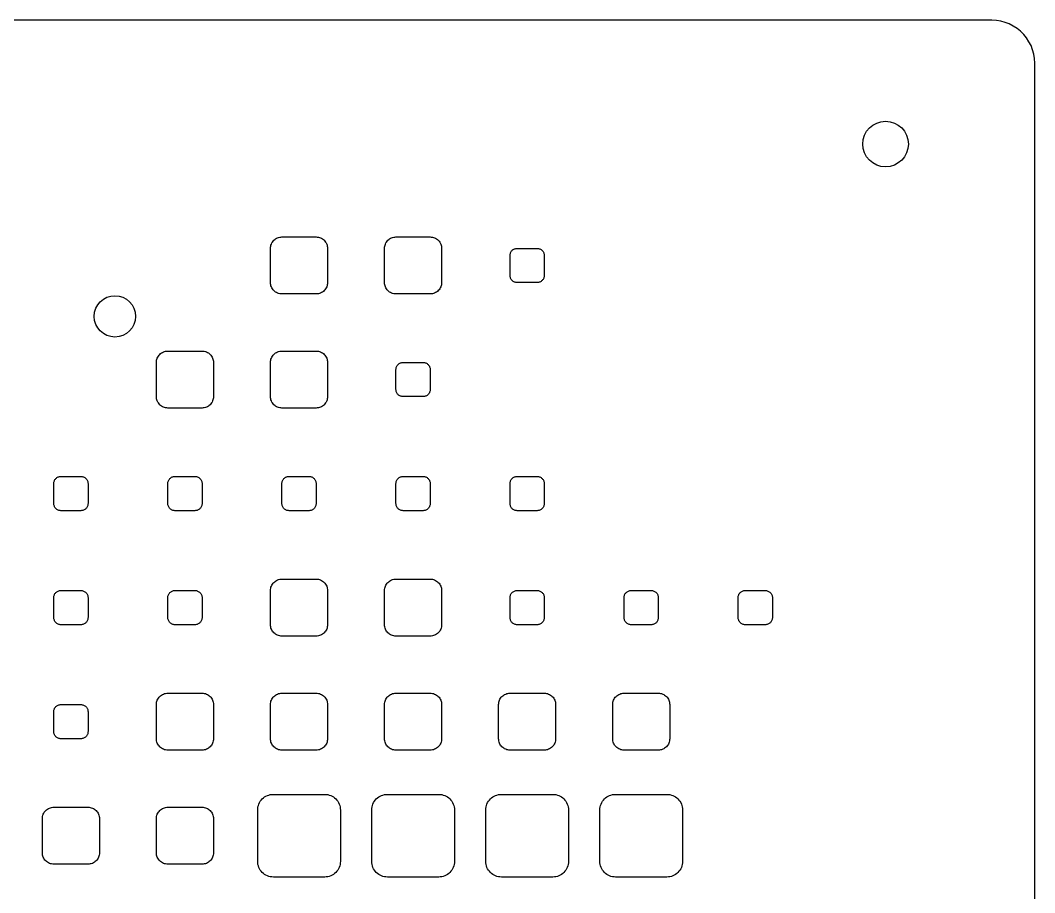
# Model space of a CAD drawing. Header units: millimetres. Extents: x 0 to 324, y -43 to 122.
# Drawn here: x 252.8 to 324, y 61.2 to 122.4 of the extents above; entities that cross this region are included whole.
import ezdxf

# ---------------------------------------------------------------- set-up
doc = ezdxf.new("R2010")
doc.units = ezdxf.units.MM
doc.layers.add('CUT', color=7, linetype='Continuous')

msp = doc.modelspace()

# ---------------------------------------------------------------- linework, layer by layer
at = {"layer": 'CUT'}
msp.add_lwpolyline([(324, 3), (324, 119.4), (323.984, 119.714), (323.934, 120.024), (323.853, 120.327), (323.741, 120.62), (323.598, 120.9), (323.427, 121.163), (323.229, 121.407), (323.007, 121.629), (322.763, 121.827), (322.5, 121.998), (322.22, 122.141), (321.927, 122.253), (321.624, 122.334), (321.314, 122.384), (321, 122.4), (121.821, 122.4)], dxfattribs=at)
for points in [[(273.6, 103.2), (271.2, 103.2), (271.122, 103.204), (271.044, 103.215), (270.968, 103.234), (270.894, 103.261), (270.823, 103.294), (270.756, 103.335), (270.692, 103.382), (270.634, 103.434), (270.582, 103.492), (270.535, 103.556), (270.494, 103.623), (270.461, 103.694), (270.434, 103.768), (270.415, 103.844), (270.404, 103.922), (270.4, 104), (270.4, 106.4), (270.404, 106.478), (270.415, 106.556), (270.434, 106.632), (270.461, 106.706), (270.494, 106.777), (270.535, 106.844), (270.582, 106.908), (270.634, 106.966), (270.692, 107.018), (270.756, 107.065), (270.823, 107.106), (270.894, 107.139), (270.968, 107.166), (271.044, 107.185), (271.122, 107.196), (271.2, 107.2), (273.6, 107.2), (273.678, 107.196), (273.756, 107.185), (273.832, 107.166), (273.906, 107.139), (273.977, 107.106), (274.044, 107.065), (274.108, 107.018), (274.166, 106.966), (274.218, 106.908), (274.265, 106.844), (274.306, 106.777), (274.339, 106.706), (274.366, 106.632), (274.385, 106.556), (274.396, 106.478), (274.4, 106.4), (274.4, 104), (274.396, 103.922), (274.385, 103.844), (274.366, 103.768), (274.339, 103.694), (274.306, 103.623), (274.265, 103.556), (274.218, 103.492), (274.166, 103.434), (274.108, 103.382), (274.044, 103.335), (273.977, 103.294), (273.906, 103.261), (273.832, 103.234), (273.756, 103.215), (273.678, 103.204)], [(281.6, 103.2), (279.2, 103.2), (279.122, 103.204), (279.044, 103.215), (278.968, 103.234), (278.894, 103.261), (278.823, 103.294), (278.756, 103.335), (278.692, 103.382), (278.634, 103.434), (278.582, 103.492), (278.535, 103.556), (278.494, 103.623), (278.461, 103.694), (278.434, 103.768), (278.415, 103.844), (278.404, 103.922), (278.4, 104), (278.4, 106.4), (278.404, 106.478), (278.415, 106.556), (278.434, 106.632), (278.461, 106.706), (278.494, 106.777), (278.535, 106.844), (278.582, 106.908), (278.634, 106.966), (278.692, 107.018), (278.756, 107.065), (278.823, 107.106), (278.894, 107.139), (278.968, 107.166), (279.044, 107.185), (279.122, 107.196), (279.2, 107.2), (281.6, 107.2), (281.678, 107.196), (281.756, 107.185), (281.832, 107.166), (281.906, 107.139), (281.977, 107.106), (282.044, 107.065), (282.108, 107.018), (282.166, 106.966), (282.218, 106.908), (282.265, 106.844), (282.306, 106.777), (282.339, 106.706), (282.366, 106.632), (282.385, 106.556), (282.396, 106.478), (282.4, 106.4), (282.4, 104), (282.396, 103.922), (282.385, 103.844), (282.366, 103.768), (282.339, 103.694), (282.306, 103.623), (282.265, 103.556), (282.218, 103.492), (282.166, 103.434), (282.108, 103.382), (282.044, 103.335), (281.977, 103.294), (281.906, 103.261), (281.832, 103.234), (281.756, 103.215), (281.678, 103.204)], [(289.1, 104), (287.7, 104), (287.651, 104.002), (287.602, 104.01), (287.555, 104.022), (287.509, 104.038), (287.464, 104.059), (287.422, 104.084), (287.383, 104.113), (287.346, 104.146), (287.313, 104.183), (287.284, 104.222), (287.259, 104.264), (287.238, 104.309), (287.222, 104.355), (287.21, 104.402), (287.202, 104.451), (287.2, 104.5), (287.2, 105.9), (287.202, 105.949), (287.21, 105.998), (287.222, 106.045), (287.238, 106.091), (287.259, 106.136), (287.284, 106.178), (287.313, 106.217), (287.346, 106.254), (287.383, 106.287), (287.422, 106.316), (287.464, 106.341), (287.509, 106.362), (287.555, 106.378), (287.602, 106.39), (287.651, 106.398), (287.7, 106.4), (289.1, 106.4), (289.149, 106.398), (289.198, 106.39), (289.245, 106.378), (289.291, 106.362), (289.336, 106.341), (289.378, 106.316), (289.417, 106.287), (289.454, 106.254), (289.487, 106.217), (289.516, 106.178), (289.541, 106.136), (289.562, 106.091), (289.578, 106.045), (289.59, 105.998), (289.598, 105.949), (289.6, 105.9), (289.6, 104.5), (289.598, 104.451), (289.59, 104.402), (289.578, 104.355), (289.562, 104.309), (289.541, 104.264), (289.516, 104.222), (289.487, 104.183), (289.454, 104.146), (289.417, 104.113), (289.378, 104.084), (289.336, 104.059), (289.291, 104.038), (289.245, 104.022), (289.198, 104.01), (289.149, 104.002)], [(265.6, 95.2), (263.2, 95.2), (263.122, 95.204), (263.044, 95.215), (262.968, 95.234), (262.894, 95.261), (262.823, 95.294), (262.756, 95.335), (262.692, 95.382), (262.634, 95.434), (262.582, 95.492), (262.535, 95.556), (262.494, 95.623), (262.461, 95.694), (262.434, 95.768), (262.415, 95.844), (262.404, 95.922), (262.4, 96), (262.4, 98.4), (262.404, 98.478), (262.415, 98.556), (262.434, 98.632), (262.461, 98.706), (262.494, 98.777), (262.535, 98.844), (262.582, 98.908), (262.634, 98.966), (262.692, 99.018), (262.756, 99.065), (262.823, 99.106), (262.894, 99.139), (262.968, 99.166), (263.044, 99.185), (263.122, 99.196), (263.2, 99.2), (265.6, 99.2), (265.678, 99.196), (265.756, 99.185), (265.832, 99.166), (265.906, 99.139), (265.977, 99.106), (266.044, 99.065), (266.108, 99.018), (266.166, 98.966), (266.218, 98.908), (266.265, 98.844), (266.306, 98.777), (266.339, 98.706), (266.366, 98.632), (266.385, 98.556), (266.396, 98.478), (266.4, 98.4), (266.4, 96), (266.396, 95.922), (266.385, 95.844), (266.366, 95.768), (266.339, 95.694), (266.306, 95.623), (266.265, 95.556), (266.218, 95.492), (266.166, 95.434), (266.108, 95.382), (266.044, 95.335), (265.977, 95.294), (265.906, 95.261), (265.832, 95.234), (265.756, 95.215), (265.678, 95.204)], [(273.6, 95.2), (271.2, 95.2), (271.122, 95.204), (271.044, 95.215), (270.968, 95.234), (270.894, 95.261), (270.823, 95.294), (270.756, 95.335), (270.692, 95.382), (270.634, 95.434), (270.582, 95.492), (270.535, 95.556), (270.494, 95.623), (270.461, 95.694), (270.434, 95.768), (270.415, 95.844), (270.404, 95.922), (270.4, 96), (270.4, 98.4), (270.404, 98.478), (270.415, 98.556), (270.434, 98.632), (270.461, 98.706), (270.494, 98.777), (270.535, 98.844), (270.582, 98.908), (270.634, 98.966), (270.692, 99.018), (270.756, 99.065), (270.823, 99.106), (270.894, 99.139), (270.968, 99.166), (271.044, 99.185), (271.122, 99.196), (271.2, 99.2), (273.6, 99.2), (273.678, 99.196), (273.756, 99.185), (273.832, 99.166), (273.906, 99.139), (273.977, 99.106), (274.044, 99.065), (274.108, 99.018), (274.166, 98.966), (274.218, 98.908), (274.265, 98.844), (274.306, 98.777), (274.339, 98.706), (274.366, 98.632), (274.385, 98.556), (274.396, 98.478), (274.4, 98.4), (274.4, 96), (274.396, 95.922), (274.385, 95.844), (274.366, 95.768), (274.339, 95.694), (274.306, 95.623), (274.265, 95.556), (274.218, 95.492), (274.166, 95.434), (274.108, 95.382), (274.044, 95.335), (273.977, 95.294), (273.906, 95.261), (273.832, 95.234), (273.756, 95.215), (273.678, 95.204)], [(281.1, 96), (279.7, 96), (279.651, 96.002), (279.602, 96.01), (279.555, 96.022), (279.509, 96.038), (279.464, 96.059), (279.422, 96.084), (279.383, 96.113), (279.346, 96.146), (279.313, 96.183), (279.284, 96.222), (279.259, 96.264), (279.238, 96.309), (279.222, 96.355), (279.21, 96.402), (279.202, 96.451), (279.2, 96.5), (279.2, 97.9), (279.202, 97.949), (279.21, 97.998), (279.222, 98.045), (279.238, 98.091), (279.259, 98.136), (279.284, 98.178), (279.313, 98.217), (279.346, 98.254), (279.383, 98.287), (279.422, 98.316), (279.464, 98.341), (279.509, 98.362), (279.555, 98.378), (279.602, 98.39), (279.651, 98.398), (279.7, 98.4), (281.1, 98.4), (281.149, 98.398), (281.198, 98.39), (281.245, 98.378), (281.291, 98.362), (281.336, 98.341), (281.378, 98.316), (281.417, 98.287), (281.454, 98.254), (281.487, 98.217), (281.516, 98.178), (281.541, 98.136), (281.562, 98.091), (281.578, 98.045), (281.59, 97.998), (281.598, 97.949), (281.6, 97.9), (281.6, 96.5), (281.598, 96.451), (281.59, 96.402), (281.578, 96.355), (281.562, 96.309), (281.541, 96.264), (281.516, 96.222), (281.487, 96.183), (281.454, 96.146), (281.417, 96.113), (281.378, 96.084), (281.336, 96.059), (281.291, 96.038), (281.245, 96.022), (281.198, 96.01), (281.149, 96.002)], [(257.1, 88), (255.7, 88), (255.651, 88.002), (255.602, 88.01), (255.555, 88.022), (255.509, 88.038), (255.464, 88.059), (255.422, 88.084), (255.383, 88.113), (255.346, 88.146), (255.313, 88.183), (255.284, 88.222), (255.259, 88.264), (255.238, 88.309), (255.222, 88.355), (255.21, 88.402), (255.202, 88.451), (255.2, 88.5), (255.2, 89.9), (255.202, 89.949), (255.21, 89.998), (255.222, 90.045), (255.238, 90.091), (255.259, 90.136), (255.284, 90.178), (255.313, 90.217), (255.346, 90.254), (255.383, 90.287), (255.422, 90.316), (255.464, 90.341), (255.509, 90.362), (255.555, 90.378), (255.602, 90.39), (255.651, 90.398), (255.7, 90.4), (257.1, 90.4), (257.149, 90.398), (257.198, 90.39), (257.245, 90.378), (257.291, 90.362), (257.336, 90.341), (257.378, 90.316), (257.417, 90.287), (257.454, 90.254), (257.487, 90.217), (257.516, 90.178), (257.541, 90.136), (257.562, 90.091), (257.578, 90.045), (257.59, 89.998), (257.598, 89.949), (257.6, 89.9), (257.6, 88.5), (257.598, 88.451), (257.59, 88.402), (257.578, 88.355), (257.562, 88.309), (257.541, 88.264), (257.516, 88.222), (257.487, 88.183), (257.454, 88.146), (257.417, 88.113), (257.378, 88.084), (257.336, 88.059), (257.291, 88.038), (257.245, 88.022), (257.198, 88.01), (257.149, 88.002)], [(265.1, 88), (263.7, 88), (263.651, 88.002), (263.602, 88.01), (263.555, 88.022), (263.509, 88.038), (263.464, 88.059), (263.422, 88.084), (263.383, 88.113), (263.346, 88.146), (263.313, 88.183), (263.284, 88.222), (263.259, 88.264), (263.238, 88.309), (263.222, 88.355), (263.21, 88.402), (263.202, 88.451), (263.2, 88.5), (263.2, 89.9), (263.202, 89.949), (263.21, 89.998), (263.222, 90.045), (263.238, 90.091), (263.259, 90.136), (263.284, 90.178), (263.313, 90.217), (263.346, 90.254), (263.383, 90.287), (263.422, 90.316), (263.464, 90.341), (263.509, 90.362), (263.555, 90.378), (263.602, 90.39), (263.651, 90.398), (263.7, 90.4), (265.1, 90.4), (265.149, 90.398), (265.198, 90.39), (265.245, 90.378), (265.291, 90.362), (265.336, 90.341), (265.378, 90.316), (265.417, 90.287), (265.454, 90.254), (265.487, 90.217), (265.516, 90.178), (265.541, 90.136), (265.562, 90.091), (265.578, 90.045), (265.59, 89.998), (265.598, 89.949), (265.6, 89.9), (265.6, 88.5), (265.598, 88.451), (265.59, 88.402), (265.578, 88.355), (265.562, 88.309), (265.541, 88.264), (265.516, 88.222), (265.487, 88.183), (265.454, 88.146), (265.417, 88.113), (265.378, 88.084), (265.336, 88.059), (265.291, 88.038), (265.245, 88.022), (265.198, 88.01), (265.149, 88.002)], [(273.149, 88.002), (273.1, 88), (271.7, 88), (271.651, 88.002), (271.602, 88.01), (271.555, 88.022), (271.509, 88.038), (271.464, 88.059), (271.422, 88.084), (271.383, 88.113), (271.346, 88.146), (271.313, 88.183), (271.284, 88.222), (271.259, 88.264), (271.238, 88.309), (271.222, 88.355), (271.21, 88.402), (271.202, 88.451), (271.2, 88.5), (271.2, 89.9), (271.202, 89.949), (271.21, 89.998), (271.222, 90.045), (271.238, 90.091), (271.259, 90.136), (271.284, 90.178), (271.313, 90.217), (271.346, 90.254), (271.383, 90.287), (271.422, 90.316), (271.464, 90.341), (271.509, 90.362), (271.555, 90.378), (271.602, 90.39), (271.651, 90.398), (271.7, 90.4), (273.1, 90.4), (273.149, 90.398), (273.198, 90.39), (273.245, 90.378), (273.291, 90.362), (273.336, 90.341), (273.378, 90.316), (273.417, 90.287), (273.454, 90.254), (273.487, 90.217), (273.516, 90.178), (273.541, 90.136), (273.562, 90.091), (273.578, 90.045), (273.59, 89.998), (273.598, 89.949), (273.6, 89.9), (273.6, 88.5), (273.598, 88.451), (273.59, 88.402), (273.578, 88.355), (273.562, 88.309), (273.541, 88.264), (273.516, 88.222), (273.487, 88.183), (273.454, 88.146), (273.417, 88.113), (273.378, 88.084), (273.336, 88.059), (273.291, 88.038), (273.245, 88.022), (273.198, 88.01)], [(281.1, 88), (279.7, 88), (279.651, 88.002), (279.602, 88.01), (279.555, 88.022), (279.509, 88.038), (279.464, 88.059), (279.422, 88.084), (279.383, 88.113), (279.346, 88.146), (279.313, 88.183), (279.284, 88.222), (279.259, 88.264), (279.238, 88.309), (279.222, 88.355), (279.21, 88.402), (279.202, 88.451), (279.2, 88.5), (279.2, 89.9), (279.202, 89.949), (279.21, 89.998), (279.222, 90.045), (279.238, 90.091), (279.259, 90.136), (279.284, 90.178), (279.313, 90.217), (279.346, 90.254), (279.383, 90.287), (279.422, 90.316), (279.464, 90.341), (279.509, 90.362), (279.555, 90.378), (279.602, 90.39), (279.651, 90.398), (279.7, 90.4), (281.1, 90.4), (281.149, 90.398), (281.198, 90.39), (281.245, 90.378), (281.291, 90.362), (281.336, 90.341), (281.378, 90.316), (281.417, 90.287), (281.454, 90.254), (281.487, 90.217), (281.516, 90.178), (281.541, 90.136), (281.562, 90.091), (281.578, 90.045), (281.59, 89.998), (281.598, 89.949), (281.6, 89.9), (281.6, 88.5), (281.598, 88.451), (281.59, 88.402), (281.578, 88.355), (281.562, 88.309), (281.541, 88.264), (281.516, 88.222), (281.487, 88.183), (281.454, 88.146), (281.417, 88.113), (281.378, 88.084), (281.336, 88.059), (281.291, 88.038), (281.245, 88.022), (281.198, 88.01), (281.149, 88.002)], [(289.149, 88.002), (289.1, 88), (287.7, 88), (287.651, 88.002), (287.602, 88.01), (287.555, 88.022), (287.509, 88.038), (287.464, 88.059), (287.422, 88.084), (287.383, 88.113), (287.346, 88.146), (287.313, 88.183), (287.284, 88.222), (287.259, 88.264), (287.238, 88.309), (287.222, 88.355), (287.21, 88.402), (287.202, 88.451), (287.2, 88.5), (287.2, 89.9), (287.202, 89.949), (287.21, 89.998), (287.222, 90.045), (287.238, 90.091), (287.259, 90.136), (287.284, 90.178), (287.313, 90.217), (287.346, 90.254), (287.383, 90.287), (287.422, 90.316), (287.464, 90.341), (287.509, 90.362), (287.555, 90.378), (287.602, 90.39), (287.651, 90.398), (287.7, 90.4), (289.1, 90.4), (289.149, 90.398), (289.198, 90.39), (289.245, 90.378), (289.291, 90.362), (289.336, 90.341), (289.378, 90.316), (289.417, 90.287), (289.454, 90.254), (289.487, 90.217), (289.516, 90.178), (289.541, 90.136), (289.562, 90.091), (289.578, 90.045), (289.59, 89.998), (289.598, 89.949), (289.6, 89.9), (289.6, 88.5), (289.598, 88.451), (289.59, 88.402), (289.578, 88.355), (289.562, 88.309), (289.541, 88.264), (289.516, 88.222), (289.487, 88.183), (289.454, 88.146), (289.417, 88.113), (289.378, 88.084), (289.336, 88.059), (289.291, 88.038), (289.245, 88.022), (289.198, 88.01)], [(273.6, 79.2), (271.2, 79.2), (271.122, 79.204), (271.044, 79.215), (270.968, 79.234), (270.894, 79.261), (270.823, 79.294), (270.756, 79.335), (270.692, 79.382), (270.634, 79.434), (270.582, 79.492), (270.535, 79.556), (270.494, 79.623), (270.461, 79.694), (270.434, 79.768), (270.415, 79.844), (270.404, 79.922), (270.4, 80), (270.4, 82.4), (270.404, 82.478), (270.415, 82.556), (270.434, 82.632), (270.461, 82.706), (270.494, 82.777), (270.535, 82.844), (270.582, 82.908), (270.634, 82.966), (270.692, 83.018), (270.756, 83.065), (270.823, 83.106), (270.894, 83.139), (270.968, 83.166), (271.044, 83.185), (271.122, 83.196), (271.2, 83.2), (273.6, 83.2), (273.678, 83.196), (273.756, 83.185), (273.832, 83.166), (273.906, 83.139), (273.977, 83.106), (274.044, 83.065), (274.108, 83.018), (274.166, 82.966), (274.218, 82.908), (274.265, 82.844), (274.306, 82.777), (274.339, 82.706), (274.366, 82.632), (274.385, 82.556), (274.396, 82.478), (274.4, 82.4), (274.4, 80), (274.396, 79.922), (274.385, 79.844), (274.366, 79.768), (274.339, 79.694), (274.306, 79.623), (274.265, 79.556), (274.218, 79.492), (274.166, 79.434), (274.108, 79.382), (274.044, 79.335), (273.977, 79.294), (273.906, 79.261), (273.832, 79.234), (273.756, 79.215), (273.678, 79.204)], [(281.678, 79.204), (281.6, 79.2), (279.2, 79.2), (279.122, 79.204), (279.044, 79.215), (278.968, 79.234), (278.894, 79.261), (278.823, 79.294), (278.756, 79.335), (278.692, 79.382), (278.634, 79.434), (278.582, 79.492), (278.535, 79.556), (278.494, 79.623), (278.461, 79.694), (278.434, 79.768), (278.415, 79.844), (278.404, 79.922), (278.4, 80), (278.4, 82.4), (278.404, 82.478), (278.415, 82.556), (278.434, 82.632), (278.461, 82.706), (278.494, 82.777), (278.535, 82.844), (278.582, 82.908), (278.634, 82.966), (278.692, 83.018), (278.756, 83.065), (278.823, 83.106), (278.894, 83.139), (278.968, 83.166), (279.044, 83.185), (279.122, 83.196), (279.2, 83.2), (281.6, 83.2), (281.678, 83.196), (281.756, 83.185), (281.832, 83.166), (281.906, 83.139), (281.977, 83.106), (282.044, 83.065), (282.108, 83.018), (282.166, 82.966), (282.218, 82.908), (282.265, 82.844), (282.306, 82.777), (282.339, 82.706), (282.366, 82.632), (282.385, 82.556), (282.396, 82.478), (282.4, 82.4), (282.4, 80), (282.396, 79.922), (282.385, 79.844), (282.366, 79.768), (282.339, 79.694), (282.306, 79.623), (282.265, 79.556), (282.218, 79.492), (282.166, 79.434), (282.108, 79.382), (282.044, 79.335), (281.977, 79.294), (281.906, 79.261), (281.832, 79.234), (281.756, 79.215)], [(257.1, 80), (255.7, 80), (255.651, 80.002), (255.602, 80.01), (255.555, 80.022), (255.509, 80.038), (255.464, 80.059), (255.422, 80.084), (255.383, 80.113), (255.346, 80.146), (255.313, 80.183), (255.284, 80.222), (255.259, 80.264), (255.238, 80.309), (255.222, 80.355), (255.21, 80.402), (255.202, 80.451), (255.2, 80.5), (255.2, 81.9), (255.202, 81.949), (255.21, 81.998), (255.222, 82.045), (255.238, 82.091), (255.259, 82.136), (255.284, 82.178), (255.313, 82.217), (255.346, 82.254), (255.383, 82.287), (255.422, 82.316), (255.464, 82.341), (255.509, 82.362), (255.555, 82.378), (255.602, 82.39), (255.651, 82.398), (255.7, 82.4), (257.1, 82.4), (257.149, 82.398), (257.198, 82.39), (257.245, 82.378), (257.291, 82.362), (257.336, 82.341), (257.378, 82.316), (257.417, 82.287), (257.454, 82.254), (257.487, 82.217), (257.516, 82.178), (257.541, 82.136), (257.562, 82.091), (257.578, 82.045), (257.59, 81.998), (257.598, 81.949), (257.6, 81.9), (257.6, 80.5), (257.598, 80.451), (257.59, 80.402), (257.578, 80.355), (257.562, 80.309), (257.541, 80.264), (257.516, 80.222), (257.487, 80.183), (257.454, 80.146), (257.417, 80.113), (257.378, 80.084), (257.336, 80.059), (257.291, 80.038), (257.245, 80.022), (257.198, 80.01), (257.149, 80.002)], [(265.198, 80.01), (265.149, 80.002), (265.1, 80), (263.7, 80), (263.651, 80.002), (263.602, 80.01), (263.555, 80.022), (263.509, 80.038), (263.464, 80.059), (263.422, 80.084), (263.383, 80.113), (263.346, 80.146), (263.313, 80.183), (263.284, 80.222), (263.259, 80.264), (263.238, 80.309), (263.222, 80.355), (263.21, 80.402), (263.202, 80.451), (263.2, 80.5), (263.2, 81.9), (263.202, 81.949), (263.21, 81.998), (263.222, 82.045), (263.238, 82.091), (263.259, 82.136), (263.284, 82.178), (263.313, 82.217), (263.346, 82.254), (263.383, 82.287), (263.422, 82.316), (263.464, 82.341), (263.509, 82.362), (263.555, 82.378), (263.602, 82.39), (263.651, 82.398), (263.7, 82.4), (265.1, 82.4), (265.149, 82.398), (265.198, 82.39), (265.245, 82.378), (265.291, 82.362), (265.336, 82.341), (265.378, 82.316), (265.417, 82.287), (265.454, 82.254), (265.487, 82.217), (265.516, 82.178), (265.541, 82.136), (265.562, 82.091), (265.578, 82.045), (265.59, 81.998), (265.598, 81.949), (265.6, 81.9), (265.6, 80.5), (265.598, 80.451), (265.59, 80.402), (265.578, 80.355), (265.562, 80.309), (265.541, 80.264), (265.516, 80.222), (265.487, 80.183), (265.454, 80.146), (265.417, 80.113), (265.378, 80.084), (265.336, 80.059), (265.291, 80.038), (265.245, 80.022)], [(289.1, 80), (287.7, 80), (287.651, 80.002), (287.602, 80.01), (287.555, 80.022), (287.509, 80.038), (287.464, 80.059), (287.422, 80.084), (287.383, 80.113), (287.346, 80.146), (287.313, 80.183), (287.284, 80.222), (287.259, 80.264), (287.238, 80.309), (287.222, 80.355), (287.21, 80.402), (287.202, 80.451), (287.2, 80.5), (287.2, 81.9), (287.202, 81.949), (287.21, 81.998), (287.222, 82.045), (287.238, 82.091), (287.259, 82.136), (287.284, 82.178), (287.313, 82.217), (287.346, 82.254), (287.383, 82.287), (287.422, 82.316), (287.464, 82.341), (287.509, 82.362), (287.555, 82.378), (287.602, 82.39), (287.651, 82.398), (287.7, 82.4), (289.1, 82.4), (289.149, 82.398), (289.198, 82.39), (289.245, 82.378), (289.291, 82.362), (289.336, 82.341), (289.378, 82.316), (289.417, 82.287), (289.454, 82.254), (289.487, 82.217), (289.516, 82.178), (289.541, 82.136), (289.562, 82.091), (289.578, 82.045), (289.59, 81.998), (289.598, 81.949), (289.6, 81.9), (289.6, 80.5), (289.598, 80.451), (289.59, 80.402), (289.578, 80.355), (289.562, 80.309), (289.541, 80.264), (289.516, 80.222), (289.487, 80.183), (289.454, 80.146), (289.417, 80.113), (289.378, 80.084), (289.336, 80.059), (289.291, 80.038), (289.245, 80.022), (289.198, 80.01), (289.149, 80.002)], [(297.1, 80), (295.7, 80), (295.651, 80.002), (295.602, 80.01), (295.555, 80.022), (295.509, 80.038), (295.464, 80.059), (295.422, 80.084), (295.383, 80.113), (295.346, 80.146), (295.313, 80.183), (295.284, 80.222), (295.259, 80.264), (295.238, 80.309), (295.222, 80.355), (295.21, 80.402), (295.202, 80.451), (295.2, 80.5), (295.2, 81.9), (295.202, 81.949), (295.21, 81.998), (295.222, 82.045), (295.238, 82.091), (295.259, 82.136), (295.284, 82.178), (295.313, 82.217), (295.346, 82.254), (295.383, 82.287), (295.422, 82.316), (295.464, 82.341), (295.509, 82.362), (295.555, 82.378), (295.602, 82.39), (295.651, 82.398), (295.7, 82.4), (297.1, 82.4), (297.149, 82.398), (297.198, 82.39), (297.245, 82.378), (297.291, 82.362), (297.336, 82.341), (297.378, 82.316), (297.417, 82.287), (297.454, 82.254), (297.487, 82.217), (297.516, 82.178), (297.541, 82.136), (297.562, 82.091), (297.578, 82.045), (297.59, 81.998), (297.598, 81.949), (297.6, 81.9), (297.6, 80.5), (297.598, 80.451), (297.59, 80.402), (297.578, 80.355), (297.562, 80.309), (297.541, 80.264), (297.516, 80.222), (297.487, 80.183), (297.454, 80.146), (297.417, 80.113), (297.378, 80.084), (297.336, 80.059), (297.291, 80.038), (297.245, 80.022), (297.198, 80.01), (297.149, 80.002)], [(305.1, 80), (303.7, 80), (303.651, 80.002), (303.602, 80.01), (303.555, 80.022), (303.509, 80.038), (303.464, 80.059), (303.422, 80.084), (303.383, 80.113), (303.346, 80.146), (303.313, 80.183), (303.284, 80.222), (303.259, 80.264), (303.238, 80.309), (303.222, 80.355), (303.21, 80.402), (303.202, 80.451), (303.2, 80.5), (303.2, 81.9), (303.202, 81.949), (303.21, 81.998), (303.222, 82.045), (303.238, 82.091), (303.259, 82.136), (303.284, 82.178), (303.313, 82.217), (303.346, 82.254), (303.383, 82.287), (303.422, 82.316), (303.464, 82.341), (303.509, 82.362), (303.555, 82.378), (303.602, 82.39), (303.651, 82.398), (303.7, 82.4), (305.1, 82.4), (305.149, 82.398), (305.198, 82.39), (305.245, 82.378), (305.291, 82.362), (305.336, 82.341), (305.378, 82.316), (305.417, 82.287), (305.454, 82.254), (305.487, 82.217), (305.516, 82.178), (305.541, 82.136), (305.562, 82.091), (305.578, 82.045), (305.59, 81.998), (305.598, 81.949), (305.6, 81.9), (305.6, 80.5), (305.598, 80.451), (305.59, 80.402), (305.578, 80.355), (305.562, 80.309), (305.541, 80.264), (305.516, 80.222), (305.487, 80.183), (305.454, 80.146), (305.417, 80.113), (305.378, 80.084), (305.336, 80.059), (305.291, 80.038), (305.245, 80.022), (305.198, 80.01), (305.149, 80.002)], [(265.678, 71.204), (265.6, 71.2), (263.2, 71.2), (263.122, 71.204), (263.044, 71.215), (262.968, 71.234), (262.894, 71.261), (262.823, 71.294), (262.756, 71.335), (262.692, 71.382), (262.634, 71.434), (262.582, 71.492), (262.535, 71.556), (262.494, 71.623), (262.461, 71.694), (262.434, 71.768), (262.415, 71.844), (262.404, 71.922), (262.4, 72), (262.4, 74.4), (262.404, 74.478), (262.415, 74.556), (262.434, 74.632), (262.461, 74.706), (262.494, 74.777), (262.535, 74.844), (262.582, 74.908), (262.634, 74.966), (262.692, 75.018), (262.756, 75.065), (262.823, 75.106), (262.894, 75.139), (262.968, 75.166), (263.044, 75.185), (263.122, 75.196), (263.2, 75.2), (265.6, 75.2), (265.678, 75.196), (265.756, 75.185), (265.832, 75.166), (265.906, 75.139), (265.977, 75.106), (266.044, 75.065), (266.108, 75.018), (266.166, 74.966), (266.218, 74.908), (266.265, 74.844), (266.306, 74.777), (266.339, 74.706), (266.366, 74.632), (266.385, 74.556), (266.396, 74.478), (266.4, 74.4), (266.4, 72), (266.396, 71.922), (266.385, 71.844), (266.366, 71.768), (266.339, 71.694), (266.306, 71.623), (266.265, 71.556), (266.218, 71.492), (266.166, 71.434), (266.108, 71.382), (266.044, 71.335), (265.977, 71.294), (265.906, 71.261), (265.832, 71.234), (265.756, 71.215)], [(273.6, 71.2), (271.2, 71.2), (271.122, 71.204), (271.044, 71.215), (270.968, 71.234), (270.894, 71.261), (270.823, 71.294), (270.756, 71.335), (270.692, 71.382), (270.634, 71.434), (270.582, 71.492), (270.535, 71.556), (270.494, 71.623), (270.461, 71.694), (270.434, 71.768), (270.415, 71.844), (270.404, 71.922), (270.4, 72), (270.4, 74.4), (270.404, 74.478), (270.415, 74.556), (270.434, 74.632), (270.461, 74.706), (270.494, 74.777), (270.535, 74.844), (270.582, 74.908), (270.634, 74.966), (270.692, 75.018), (270.756, 75.065), (270.823, 75.106), (270.894, 75.139), (270.968, 75.166), (271.044, 75.185), (271.122, 75.196), (271.2, 75.2), (273.6, 75.2), (273.678, 75.196), (273.756, 75.185), (273.832, 75.166), (273.906, 75.139), (273.977, 75.106), (274.044, 75.065), (274.108, 75.018), (274.166, 74.966), (274.218, 74.908), (274.265, 74.844), (274.306, 74.777), (274.339, 74.706), (274.366, 74.632), (274.385, 74.556), (274.396, 74.478), (274.4, 74.4), (274.4, 72), (274.396, 71.922), (274.385, 71.844), (274.366, 71.768), (274.339, 71.694), (274.306, 71.623), (274.265, 71.556), (274.218, 71.492), (274.166, 71.434), (274.108, 71.382), (274.044, 71.335), (273.977, 71.294), (273.906, 71.261), (273.832, 71.234), (273.756, 71.215), (273.678, 71.204)], [(281.6, 71.2), (279.2, 71.2), (279.122, 71.204), (279.044, 71.215), (278.968, 71.234), (278.894, 71.261), (278.823, 71.294), (278.756, 71.335), (278.692, 71.382), (278.634, 71.434), (278.582, 71.492), (278.535, 71.556), (278.494, 71.623), (278.461, 71.694), (278.434, 71.768), (278.415, 71.844), (278.404, 71.922), (278.4, 72), (278.4, 74.4), (278.404, 74.478), (278.415, 74.556), (278.434, 74.632), (278.461, 74.706), (278.494, 74.777), (278.535, 74.844), (278.582, 74.908), (278.634, 74.966), (278.692, 75.018), (278.756, 75.065), (278.823, 75.106), (278.894, 75.139), (278.968, 75.166), (279.044, 75.185), (279.122, 75.196), (279.2, 75.2), (281.6, 75.2), (281.678, 75.196), (281.756, 75.185), (281.832, 75.166), (281.906, 75.139), (281.977, 75.106), (282.044, 75.065), (282.108, 75.018), (282.166, 74.966), (282.218, 74.908), (282.265, 74.844), (282.306, 74.777), (282.339, 74.706), (282.366, 74.632), (282.385, 74.556), (282.396, 74.478), (282.4, 74.4), (282.4, 72), (282.396, 71.922), (282.385, 71.844), (282.366, 71.768), (282.339, 71.694), (282.306, 71.623), (282.265, 71.556), (282.218, 71.492), (282.166, 71.434), (282.108, 71.382), (282.044, 71.335), (281.977, 71.294), (281.906, 71.261), (281.832, 71.234), (281.756, 71.215), (281.678, 71.204)], [(289.6, 71.2), (287.2, 71.2), (287.122, 71.204), (287.044, 71.215), (286.968, 71.234), (286.894, 71.261), (286.823, 71.294), (286.756, 71.335), (286.692, 71.382), (286.634, 71.434), (286.582, 71.492), (286.535, 71.556), (286.494, 71.623), (286.461, 71.694), (286.434, 71.768), (286.415, 71.844), (286.404, 71.922), (286.4, 72), (286.4, 74.4), (286.404, 74.478), (286.415, 74.556), (286.434, 74.632), (286.461, 74.706), (286.494, 74.777), (286.535, 74.844), (286.582, 74.908), (286.634, 74.966), (286.692, 75.018), (286.756, 75.065), (286.823, 75.106), (286.894, 75.139), (286.968, 75.166), (287.044, 75.185), (287.122, 75.196), (287.2, 75.2), (289.6, 75.2), (289.678, 75.196), (289.756, 75.185), (289.832, 75.166), (289.906, 75.139), (289.977, 75.106), (290.044, 75.065), (290.108, 75.018), (290.166, 74.966), (290.218, 74.908), (290.265, 74.844), (290.306, 74.777), (290.339, 74.706), (290.366, 74.632), (290.385, 74.556), (290.396, 74.478), (290.4, 74.4), (290.4, 72), (290.396, 71.922), (290.385, 71.844), (290.366, 71.768), (290.339, 71.694), (290.306, 71.623), (290.265, 71.556), (290.218, 71.492), (290.166, 71.434), (290.108, 71.382), (290.044, 71.335), (289.977, 71.294), (289.906, 71.261), (289.832, 71.234), (289.756, 71.215), (289.678, 71.204)], [(297.6, 71.2), (295.2, 71.2), (295.122, 71.204), (295.044, 71.215), (294.968, 71.234), (294.894, 71.261), (294.823, 71.294), (294.756, 71.335), (294.692, 71.382), (294.634, 71.434), (294.582, 71.492), (294.535, 71.556), (294.494, 71.623), (294.461, 71.694), (294.434, 71.768), (294.415, 71.844), (294.404, 71.922), (294.4, 72), (294.4, 74.4), (294.404, 74.478), (294.415, 74.556), (294.434, 74.632), (294.461, 74.706), (294.494, 74.777), (294.535, 74.844), (294.582, 74.908), (294.634, 74.966), (294.692, 75.018), (294.756, 75.065), (294.823, 75.106), (294.894, 75.139), (294.968, 75.166), (295.044, 75.185), (295.122, 75.196), (295.2, 75.2), (297.6, 75.2), (297.678, 75.196), (297.756, 75.185), (297.832, 75.166), (297.906, 75.139), (297.977, 75.106), (298.044, 75.065), (298.108, 75.018), (298.166, 74.966), (298.218, 74.908), (298.265, 74.844), (298.306, 74.777), (298.339, 74.706), (298.366, 74.632), (298.385, 74.556), (298.396, 74.478), (298.4, 74.4), (298.4, 72), (298.396, 71.922), (298.385, 71.844), (298.366, 71.768), (298.339, 71.694), (298.306, 71.623), (298.265, 71.556), (298.218, 71.492), (298.166, 71.434), (298.108, 71.382), (298.044, 71.335), (297.977, 71.294), (297.906, 71.261), (297.832, 71.234), (297.756, 71.215), (297.678, 71.204)], [(257.149, 72.002), (257.1, 72), (255.7, 72), (255.651, 72.002), (255.602, 72.01), (255.555, 72.022), (255.509, 72.038), (255.464, 72.059), (255.422, 72.084), (255.383, 72.113), (255.346, 72.146), (255.313, 72.183), (255.284, 72.222), (255.259, 72.264), (255.238, 72.309), (255.222, 72.355), (255.21, 72.402), (255.202, 72.451), (255.2, 72.5), (255.2, 73.9), (255.202, 73.949), (255.21, 73.998), (255.222, 74.045), (255.238, 74.091), (255.259, 74.136), (255.284, 74.178), (255.313, 74.217), (255.346, 74.254), (255.383, 74.287), (255.422, 74.316), (255.464, 74.341), (255.509, 74.362), (255.555, 74.378), (255.602, 74.39), (255.651, 74.398), (255.7, 74.4), (257.1, 74.4), (257.149, 74.398), (257.198, 74.39), (257.245, 74.378), (257.291, 74.362), (257.336, 74.341), (257.378, 74.316), (257.417, 74.287), (257.454, 74.254), (257.487, 74.217), (257.516, 74.178), (257.541, 74.136), (257.562, 74.091), (257.578, 74.045), (257.59, 73.998), (257.598, 73.949), (257.6, 73.9), (257.6, 72.5), (257.598, 72.451), (257.59, 72.402), (257.578, 72.355), (257.562, 72.309), (257.541, 72.264), (257.516, 72.222), (257.487, 72.183), (257.454, 72.146), (257.417, 72.113), (257.378, 72.084), (257.336, 72.059), (257.291, 72.038), (257.245, 72.022), (257.198, 72.01)], [(274.308, 62.305), (274.2, 62.3), (270.6, 62.3), (270.492, 62.305), (270.385, 62.321), (270.281, 62.347), (270.179, 62.384), (270.081, 62.43), (269.989, 62.485), (269.902, 62.55), (269.822, 62.622), (269.75, 62.702), (269.685, 62.789), (269.63, 62.881), (269.584, 62.979), (269.547, 63.081), (269.521, 63.185), (269.505, 63.292), (269.5, 63.4), (269.5, 67), (269.505, 67.108), (269.521, 67.215), (269.547, 67.319), (269.584, 67.421), (269.63, 67.519), (269.685, 67.611), (269.75, 67.698), (269.822, 67.778), (269.902, 67.85), (269.989, 67.915), (270.081, 67.97), (270.179, 68.016), (270.281, 68.053), (270.385, 68.079), (270.492, 68.095), (270.6, 68.1), (274.2, 68.1), (274.308, 68.095), (274.415, 68.079), (274.519, 68.053), (274.621, 68.016), (274.719, 67.97), (274.811, 67.915), (274.898, 67.85), (274.978, 67.778), (275.05, 67.698), (275.115, 67.611), (275.17, 67.519), (275.216, 67.421), (275.253, 67.319), (275.279, 67.215), (275.295, 67.108), (275.3, 67), (275.3, 63.4), (275.295, 63.292), (275.279, 63.185), (275.253, 63.081), (275.216, 62.979), (275.17, 62.881), (275.115, 62.789), (275.05, 62.702), (274.978, 62.622), (274.898, 62.55), (274.811, 62.485), (274.719, 62.43), (274.621, 62.384), (274.519, 62.347), (274.415, 62.321)], [(282.308, 62.305), (282.2, 62.3), (278.6, 62.3), (278.492, 62.305), (278.385, 62.321), (278.281, 62.347), (278.179, 62.384), (278.081, 62.43), (277.989, 62.485), (277.902, 62.55), (277.822, 62.622), (277.75, 62.702), (277.685, 62.789), (277.63, 62.881), (277.584, 62.979), (277.547, 63.081), (277.521, 63.185), (277.505, 63.292), (277.5, 63.4), (277.5, 67), (277.505, 67.108), (277.521, 67.215), (277.547, 67.319), (277.584, 67.421), (277.63, 67.519), (277.685, 67.611), (277.75, 67.698), (277.822, 67.778), (277.902, 67.85), (277.989, 67.915), (278.081, 67.97), (278.179, 68.016), (278.281, 68.053), (278.385, 68.079), (278.492, 68.095), (278.6, 68.1), (282.2, 68.1), (282.308, 68.095), (282.415, 68.079), (282.519, 68.053), (282.621, 68.016), (282.719, 67.97), (282.811, 67.915), (282.898, 67.85), (282.978, 67.778), (283.05, 67.698), (283.115, 67.611), (283.17, 67.519), (283.216, 67.421), (283.253, 67.319), (283.279, 67.215), (283.295, 67.108), (283.3, 67), (283.3, 63.4), (283.295, 63.292), (283.279, 63.185), (283.253, 63.081), (283.216, 62.979), (283.17, 62.881), (283.115, 62.789), (283.05, 62.702), (282.978, 62.622), (282.898, 62.55), (282.811, 62.485), (282.719, 62.43), (282.621, 62.384), (282.519, 62.347), (282.415, 62.321)], [(290.2, 62.3), (286.6, 62.3), (286.492, 62.305), (286.385, 62.321), (286.281, 62.347), (286.179, 62.384), (286.081, 62.43), (285.989, 62.485), (285.902, 62.55), (285.822, 62.622), (285.75, 62.702), (285.685, 62.789), (285.63, 62.881), (285.584, 62.979), (285.547, 63.081), (285.521, 63.185), (285.505, 63.292), (285.5, 63.4), (285.5, 67), (285.505, 67.108), (285.521, 67.215), (285.547, 67.319), (285.584, 67.421), (285.63, 67.519), (285.685, 67.611), (285.75, 67.698), (285.822, 67.778), (285.902, 67.85), (285.989, 67.915), (286.081, 67.97), (286.179, 68.016), (286.281, 68.053), (286.385, 68.079), (286.492, 68.095), (286.6, 68.1), (290.2, 68.1), (290.308, 68.095), (290.415, 68.079), (290.519, 68.053), (290.621, 68.016), (290.719, 67.97), (290.811, 67.915), (290.898, 67.85), (290.978, 67.778), (291.05, 67.698), (291.115, 67.611), (291.17, 67.519), (291.216, 67.421), (291.253, 67.319), (291.279, 67.215), (291.295, 67.108), (291.3, 67), (291.3, 63.4), (291.295, 63.292), (291.279, 63.185), (291.253, 63.081), (291.216, 62.979), (291.17, 62.881), (291.115, 62.789), (291.05, 62.702), (290.978, 62.622), (290.898, 62.55), (290.811, 62.485), (290.719, 62.43), (290.621, 62.384), (290.519, 62.347), (290.415, 62.321), (290.308, 62.305)], [(298.2, 62.3), (294.6, 62.3), (294.492, 62.305), (294.385, 62.321), (294.281, 62.347), (294.179, 62.384), (294.081, 62.43), (293.989, 62.485), (293.902, 62.55), (293.822, 62.622), (293.75, 62.702), (293.685, 62.789), (293.63, 62.881), (293.584, 62.979), (293.547, 63.081), (293.521, 63.185), (293.505, 63.292), (293.5, 63.4), (293.5, 67), (293.505, 67.108), (293.521, 67.215), (293.547, 67.319), (293.584, 67.421), (293.63, 67.519), (293.685, 67.611), (293.75, 67.698), (293.822, 67.778), (293.902, 67.85), (293.989, 67.915), (294.081, 67.97), (294.179, 68.016), (294.281, 68.053), (294.385, 68.079), (294.492, 68.095), (294.6, 68.1), (298.2, 68.1), (298.308, 68.095), (298.415, 68.079), (298.519, 68.053), (298.621, 68.016), (298.719, 67.97), (298.811, 67.915), (298.898, 67.85), (298.978, 67.778), (299.05, 67.698), (299.115, 67.611), (299.17, 67.519), (299.216, 67.421), (299.253, 67.319), (299.279, 67.215), (299.295, 67.108), (299.3, 67), (299.3, 63.4), (299.295, 63.292), (299.279, 63.185), (299.253, 63.081), (299.216, 62.979), (299.17, 62.881), (299.115, 62.789), (299.05, 62.702), (298.978, 62.622), (298.898, 62.55), (298.811, 62.485), (298.719, 62.43), (298.621, 62.384), (298.519, 62.347), (298.415, 62.321), (298.308, 62.305)], [(257.6, 63.2), (255.2, 63.2), (255.122, 63.204), (255.044, 63.215), (254.968, 63.234), (254.894, 63.261), (254.823, 63.294), (254.756, 63.335), (254.692, 63.382), (254.634, 63.434), (254.582, 63.492), (254.535, 63.556), (254.494, 63.623), (254.461, 63.694), (254.434, 63.768), (254.415, 63.844), (254.404, 63.922), (254.4, 64), (254.4, 66.4), (254.404, 66.478), (254.415, 66.556), (254.434, 66.632), (254.461, 66.706), (254.494, 66.777), (254.535, 66.844), (254.582, 66.908), (254.634, 66.966), (254.692, 67.018), (254.756, 67.065), (254.823, 67.106), (254.894, 67.139), (254.968, 67.166), (255.044, 67.185), (255.122, 67.196), (255.2, 67.2), (257.6, 67.2), (257.678, 67.196), (257.756, 67.185), (257.832, 67.166), (257.906, 67.139), (257.977, 67.106), (258.044, 67.065), (258.108, 67.018), (258.166, 66.966), (258.218, 66.908), (258.265, 66.844), (258.306, 66.777), (258.339, 66.706), (258.366, 66.632), (258.385, 66.556), (258.396, 66.478), (258.4, 66.4), (258.4, 64), (258.396, 63.922), (258.385, 63.844), (258.366, 63.768), (258.339, 63.694), (258.306, 63.623), (258.265, 63.556), (258.218, 63.492), (258.166, 63.434), (258.108, 63.382), (258.044, 63.335), (257.977, 63.294), (257.906, 63.261), (257.832, 63.234), (257.756, 63.215), (257.678, 63.204)], [(265.6, 63.2), (263.2, 63.2), (263.122, 63.204), (263.044, 63.215), (262.968, 63.234), (262.894, 63.261), (262.823, 63.294), (262.756, 63.335), (262.692, 63.382), (262.634, 63.434), (262.582, 63.492), (262.535, 63.556), (262.494, 63.623), (262.461, 63.694), (262.434, 63.768), (262.415, 63.844), (262.404, 63.922), (262.4, 64), (262.4, 66.4), (262.404, 66.478), (262.415, 66.556), (262.434, 66.632), (262.461, 66.706), (262.494, 66.777), (262.535, 66.844), (262.582, 66.908), (262.634, 66.966), (262.692, 67.018), (262.756, 67.065), (262.823, 67.106), (262.894, 67.139), (262.968, 67.166), (263.044, 67.185), (263.122, 67.196), (263.2, 67.2), (265.6, 67.2), (265.678, 67.196), (265.756, 67.185), (265.832, 67.166), (265.906, 67.139), (265.977, 67.106), (266.044, 67.065), (266.108, 67.018), (266.166, 66.966), (266.218, 66.908), (266.265, 66.844), (266.306, 66.777), (266.339, 66.706), (266.366, 66.632), (266.385, 66.556), (266.396, 66.478), (266.4, 66.4), (266.4, 64), (266.396, 63.922), (266.385, 63.844), (266.366, 63.768), (266.339, 63.694), (266.306, 63.623), (266.265, 63.556), (266.218, 63.492), (266.166, 63.434), (266.108, 63.382), (266.044, 63.335), (265.977, 63.294), (265.906, 63.261), (265.832, 63.234), (265.756, 63.215), (265.678, 63.204)]]:
    msp.add_lwpolyline(points, close=True, dxfattribs=at)
for centre, radius in [((313.54, 113.72), 1.6), ((259.486, 101.63), 1.45)]:
    msp.add_circle(centre, radius, dxfattribs=at)

doc.saveas('drawing.dxf')
